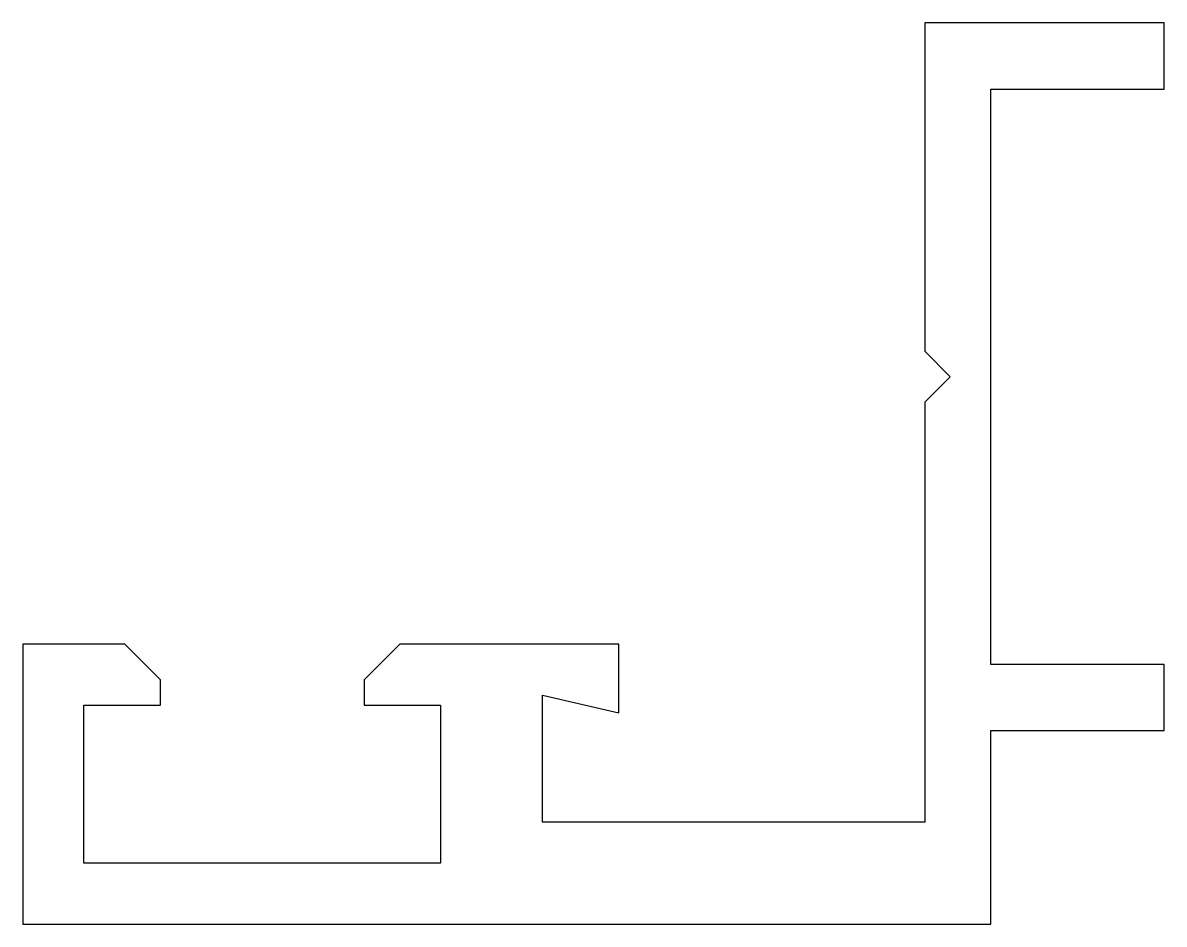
# Model space of a CAD drawing. Extents: x 366.4 to 388.8, y 209.6 to 227.3.
import ezdxf

# ---------------------------------------------------------------- set-up
doc = ezdxf.new("R2010")
doc.units = 0
doc.header["$LTSCALE"] = 15
doc.layers.get('0').update_dxf_attribs({"linetype": 'CONTINUOUS'})

msp = doc.modelspace()

# ---------------------------------------------------------------- linework, layer by layer
at = {"linetype": 'BYBLOCK'}
msp.add_lwpolyline([(378.144, 213.785), (378.144, 215.135), (373.844, 215.135), (373.144, 214.435), (373.144, 213.935), (374.644, 213.935), (374.644, 210.835), (367.644, 210.835), (367.644, 213.935), (369.144, 213.935), (369.144, 214.435), (368.444, 215.135), (366.444, 215.135), (366.444, 209.635), (385.444, 209.635), (385.444, 213.435), (388.844, 213.435), (388.844, 214.735), (385.444, 214.735), (385.444, 226.035), (388.844, 226.035), (388.844, 227.335), (384.144, 227.335), (384.144, 220.885), (384.644, 220.385), (384.144, 219.885), (384.144, 211.635), (376.644, 211.635), (376.644, 214.135)], close=True, dxfattribs=at)

doc.saveas('drawing.dxf')
